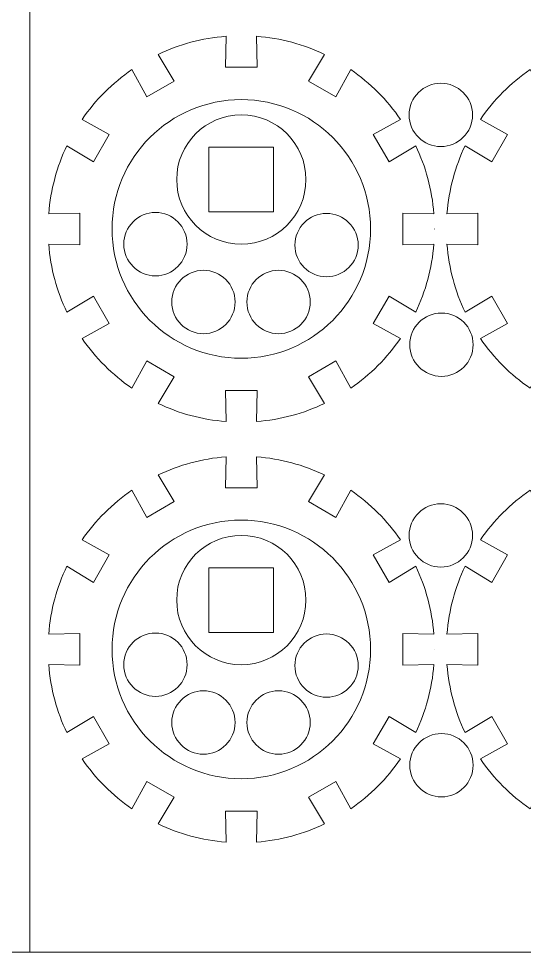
# Model space of a CAD drawing. Header units: centimetres. Extents: x -226 to -75, y 0 to 222.
# Drawn here: x -165.92 to -162.01, y 0.32 to 7.54 of the extents above; entities that cross this region are included whole.
import ezdxf

# ---------------------------------------------------------------- set-up
doc = ezdxf.new("R2010")
doc.units = ezdxf.units.CM
doc.header["$MEASUREMENT"] = 0
doc.layers.add('layer 1', color=7, linetype='Continuous')

msp = doc.modelspace()

# ---------------------------------------------------------------- linework, layer by layer
at = {"layer": 'layer 1', "color": 250, "lineweight": 20}
for points in [[(-195.83724, 0.31703), (-165.83724, 0.31703), (-165.83724, 30.31703), (-195.83724, 30.31703), (-195.83724, 0.31703)], [(-165.83724, 0.31703), (-135.83724, 0.31703), (-135.83724, 30.31703), (-165.83724, 30.31703), (-165.83724, 0.31703)]]:
    msp.add_lwpolyline(points, close=True, dxfattribs=at)
at = {"layer": 'layer 1', "color": 1, "lineweight": 9}
for points, knots in [([(-163.179, 5.18009), (-163.179, 5.18009), (-163.05648, 5.39225), (-163.05648, 5.39225), (-163.05648, 5.39225), (-163.05648, 5.39225), (-162.8506, 5.26765), (-162.8506, 5.26765), (-162.8506, 5.26765), (-162.77355, 5.42904), (-162.72494, 5.60645), (-162.71037, 5.79346), (-162.71037, 5.79346), (-162.71037, 5.79346), (-162.95033, 5.78856), (-162.95033, 5.78856), (-162.95033, 5.78856), (-162.95033, 5.78856), (-162.95033, 6.03356), (-162.95033, 6.03356), (-162.95033, 6.03356), (-162.95033, 6.03356), (-162.71033, 6.02862), (-162.71033, 6.02862), (-162.71033, 6.02862), (-162.7249, 6.21563), (-162.77351, 6.39304), (-162.85056, 6.5544), (-162.85056, 6.5544), (-162.85056, 6.5544), (-163.05651, 6.42991), (-163.05651, 6.42991), (-163.05651, 6.42991), (-163.05651, 6.42991), (-163.17903, 6.64203), (-163.17903, 6.64203), (-163.17903, 6.64203), (-163.17903, 6.64203), (-162.96846, 6.75789), (-162.96846, 6.75789), (-162.96846, 6.75789), (-163.07218, 6.90842), (-163.20267, 7.03891), (-163.3532, 7.1427), (-163.3532, 7.1427), (-163.3532, 7.1427), (-163.46916, 6.93212), (-163.46916, 6.93212), (-163.46916, 6.93212), (-163.46916, 6.93212), (-163.68132, 7.05464), (-163.68132, 7.05464), (-163.68132, 7.05464), (-163.68132, 7.05464), (-163.55668, 7.26059), (-163.55668, 7.26059), (-163.55668, 7.26059), (-163.71804, 7.33761), (-163.89549, 7.38625), (-164.08246, 7.40086), (-164.08246, 7.40086), (-164.08246, 7.40086), (-164.07759, 7.16086), (-164.07759, 7.16086), (-164.07759, 7.16086), (-164.07759, 7.16086), (-164.3226, 7.16086), (-164.3226, 7.16086), (-164.3226, 7.16086), (-164.3226, 7.16086), (-164.31766, 7.40086), (-164.31766, 7.40086), (-164.31766, 7.40086), (-164.50466, 7.38625), (-164.68208, 7.33768), (-164.84344, 7.26059), (-164.84344, 7.26059), (-164.84344, 7.26059), (-164.71891, 7.05471), (-164.71891, 7.05471), (-164.71891, 7.05471), (-164.71891, 7.05471), (-164.9311, 6.93219), (-164.9311, 6.93219), (-164.9311, 6.93219), (-164.9311, 6.93219), (-165.04692, 7.1427), (-165.04692, 7.1427), (-165.04692, 7.1427), (-165.19748, 7.03898), (-165.32801, 6.90849), (-165.43169, 6.75796), (-165.43169, 6.75796), (-165.43169, 6.75796), (-165.22126, 6.64203), (-165.22126, 6.64203), (-165.22126, 6.64203), (-165.22126, 6.64203), (-165.34371, 6.42991), (-165.34371, 6.42991), (-165.34371, 6.42991), (-165.34371, 6.42991), (-165.54959, 6.55447), (-165.54959, 6.55447), (-165.54959, 6.55447), (-165.62667, 6.39311), (-165.67532, 6.21567), (-165.68989, 6.02869), (-165.68989, 6.02869), (-165.68989, 6.02869), (-165.44997, 6.03356), (-165.44997, 6.03356), (-165.44997, 6.03356), (-165.44997, 6.03356), (-165.44993, 5.78856), (-165.44993, 5.78856), (-165.44993, 5.78856), (-165.44993, 5.78856), (-165.68989, 5.79353), (-165.68989, 5.79353), (-165.68989, 5.79353), (-165.67532, 5.60653), (-165.62671, 5.42911), (-165.54963, 5.26772), (-165.54963, 5.26772), (-165.54963, 5.26772), (-165.34378, 5.39225), (-165.34378, 5.39225), (-165.34378, 5.39225), (-165.34378, 5.39225), (-165.22126, 5.18009), (-165.22126, 5.18009), (-165.22126, 5.18009), (-165.22126, 5.18009), (-165.43173, 5.06427), (-165.43173, 5.06427), (-165.43173, 5.06427), (-165.32801, 4.9137), (-165.19748, 4.78314), (-165.04695, 4.67946), (-165.04695, 4.67946), (-165.04695, 4.67946), (-164.93114, 4.88986), (-164.93114, 4.88986), (-164.93114, 4.88986), (-164.93114, 4.88986), (-164.71894, 4.76744), (-164.71894, 4.76744), (-164.71894, 4.76744), (-164.71894, 4.76744), (-164.84347, 4.56156), (-164.84347, 4.56156), (-164.84347, 4.56156), (-164.68211, 4.48452), (-164.5047, 4.43587), (-164.31769, 4.42133), (-164.31769, 4.42133), (-164.31769, 4.42133), (-164.3226, 4.66126), (-164.3226, 4.66126), (-164.3226, 4.66126), (-164.3226, 4.66126), (-164.07759, 4.66126), (-164.07759, 4.66126), (-164.07759, 4.66126), (-164.07759, 4.66126), (-164.0825, 4.42133), (-164.0825, 4.42133), (-164.0825, 4.42133), (-163.89552, 4.43587), (-163.71811, 4.48452), (-163.55675, 4.56156), (-163.55675, 4.56156), (-163.55675, 4.56156), (-163.68128, 4.76744), (-163.68128, 4.76744), (-163.68128, 4.76744), (-163.68128, 4.76744), (-163.46912, 4.88993), (-163.46912, 4.88993), (-163.46912, 4.88993), (-163.46912, 4.88993), (-163.35323, 4.67946), (-163.35323, 4.67946), (-163.35323, 4.67946), (-163.20274, 4.78314), (-163.07221, 4.9137), (-162.96849, 5.0642), (-162.96849, 5.0642), (-162.96849, 5.0642), (-163.179, 5.18009), (-163.179, 5.18009)], [0, 0, 0, 0, 0.0204082, 0.0204082, 0.0204082, 0.0204082, 0.0408163, 0.0408163, 0.0408163, 0.0408163, 0.0612245, 0.0612245, 0.0612245, 0.0612245, 0.0816327, 0.0816327, 0.0816327, 0.0816327, 0.1020408, 0.1020408, 0.1020408, 0.1020408, 0.122449, 0.122449, 0.122449, 0.122449, 0.1428571, 0.1428571, 0.1428571, 0.1428571, 0.1632653, 0.1632653, 0.1632653, 0.1632653, 0.1836735, 0.1836735, 0.1836735, 0.1836735, 0.2040816, 0.2040816, 0.2040816, 0.2040816, 0.2244898, 0.2244898, 0.2244898, 0.2244898, 0.244898, 0.244898, 0.244898, 0.244898, 0.2653061, 0.2653061, 0.2653061, 0.2653061, 0.2857143, 0.2857143, 0.2857143, 0.2857143, 0.3061224, 0.3061224, 0.3061224, 0.3061224, 0.3265306, 0.3265306, 0.3265306, 0.3265306, 0.3469388, 0.3469388, 0.3469388, 0.3469388, 0.3673469, 0.3673469, 0.3673469, 0.3673469, 0.3877551, 0.3877551, 0.3877551, 0.3877551, 0.4081633, 0.4081633, 0.4081633, 0.4081633, 0.4285714, 0.4285714, 0.4285714, 0.4285714, 0.4489796, 0.4489796, 0.4489796, 0.4489796, 0.4693878, 0.4693878, 0.4693878, 0.4693878, 0.4897959, 0.4897959, 0.4897959, 0.4897959, 0.5102041, 0.5102041, 0.5102041, 0.5102041, 0.5306122, 0.5306122, 0.5306122, 0.5306122, 0.5510204, 0.5510204, 0.5510204, 0.5510204, 0.5714286, 0.5714286, 0.5714286, 0.5714286, 0.5918367, 0.5918367, 0.5918367, 0.5918367, 0.6122449, 0.6122449, 0.6122449, 0.6122449, 0.6326531, 0.6326531, 0.6326531, 0.6326531, 0.6530612, 0.6530612, 0.6530612, 0.6530612, 0.6734694, 0.6734694, 0.6734694, 0.6734694, 0.6938776, 0.6938776, 0.6938776, 0.6938776, 0.7142857, 0.7142857, 0.7142857, 0.7142857, 0.7346939, 0.7346939, 0.7346939, 0.7346939, 0.755102, 0.755102, 0.755102, 0.755102, 0.7755102, 0.7755102, 0.7755102, 0.7755102, 0.7959184, 0.7959184, 0.7959184, 0.7959184, 0.8163265, 0.8163265, 0.8163265, 0.8163265, 0.8367347, 0.8367347, 0.8367347, 0.8367347, 0.8571429, 0.8571429, 0.8571429, 0.8571429, 0.877551, 0.877551, 0.877551, 0.877551, 0.8979592, 0.8979592, 0.8979592, 0.8979592, 0.9183673, 0.9183673, 0.9183673, 0.9183673, 0.9387755, 0.9387755, 0.9387755, 0.9387755, 0.9591837, 0.9591837, 0.9591837, 0.9591837, 1, 1, 1, 1]), ([(-160.09825, 5.18009), (-160.09825, 5.18009), (-159.97574, 5.39225), (-159.97574, 5.39225), (-159.97574, 5.39225), (-159.97574, 5.39225), (-159.76985, 5.26765), (-159.76985, 5.26765), (-159.76985, 5.26765), (-159.69281, 5.42904), (-159.64419, 5.60645), (-159.62962, 5.79346), (-159.62962, 5.79346), (-159.62962, 5.79346), (-159.86958, 5.78856), (-159.86958, 5.78856), (-159.86958, 5.78856), (-159.86958, 5.78856), (-159.86958, 6.03356), (-159.86958, 6.03356), (-159.86958, 6.03356), (-159.86958, 6.03356), (-159.62959, 6.02862), (-159.62959, 6.02862), (-159.62959, 6.02862), (-159.64416, 6.21563), (-159.69277, 6.39304), (-159.76982, 6.5544), (-159.76982, 6.5544), (-159.76982, 6.5544), (-159.97577, 6.42991), (-159.97577, 6.42991), (-159.97577, 6.42991), (-159.97577, 6.42991), (-160.09829, 6.64203), (-160.09829, 6.64203), (-160.09829, 6.64203), (-160.09829, 6.64203), (-159.88772, 6.75789), (-159.88772, 6.75789), (-159.88772, 6.75789), (-159.99143, 6.90842), (-160.12193, 7.03891), (-160.27246, 7.1427), (-160.27246, 7.1427), (-160.27246, 7.1427), (-160.38841, 6.93212), (-160.38841, 6.93212), (-160.38841, 6.93212), (-160.38841, 6.93212), (-160.60058, 7.05464), (-160.60058, 7.05464), (-160.60058, 7.05464), (-160.60058, 7.05464), (-160.47594, 7.26059), (-160.47594, 7.26059), (-160.47594, 7.26059), (-160.6373, 7.33761), (-160.81475, 7.38625), (-161.00172, 7.40086), (-161.00172, 7.40086), (-161.00172, 7.40086), (-160.99685, 7.16086), (-160.99685, 7.16086), (-160.99685, 7.16086), (-160.99685, 7.16086), (-161.24185, 7.16086), (-161.24185, 7.16086), (-161.24185, 7.16086), (-161.24185, 7.16086), (-161.23692, 7.40086), (-161.23692, 7.40086), (-161.23692, 7.40086), (-161.42392, 7.38625), (-161.60134, 7.33768), (-161.7627, 7.26059), (-161.7627, 7.26059), (-161.7627, 7.26059), (-161.63817, 7.05471), (-161.63817, 7.05471), (-161.63817, 7.05471), (-161.63817, 7.05471), (-161.85036, 6.93219), (-161.85036, 6.93219), (-161.85036, 6.93219), (-161.85036, 6.93219), (-161.96618, 7.1427), (-161.96618, 7.1427), (-161.96618, 7.1427), (-162.11674, 7.03898), (-162.24727, 6.90849), (-162.35095, 6.75796), (-162.35095, 6.75796), (-162.35095, 6.75796), (-162.14052, 6.64203), (-162.14052, 6.64203), (-162.14052, 6.64203), (-162.14052, 6.64203), (-162.26297, 6.42991), (-162.26297, 6.42991), (-162.26297, 6.42991), (-162.26297, 6.42991), (-162.46885, 6.55447), (-162.46885, 6.55447), (-162.46885, 6.55447), (-162.54593, 6.39311), (-162.59458, 6.21567), (-162.60915, 6.02869), (-162.60915, 6.02869), (-162.60915, 6.02869), (-162.36923, 6.03356), (-162.36923, 6.03356), (-162.36923, 6.03356), (-162.36923, 6.03356), (-162.36919, 5.78856), (-162.36919, 5.78856), (-162.36919, 5.78856), (-162.36919, 5.78856), (-162.60915, 5.79353), (-162.60915, 5.79353), (-162.60915, 5.79353), (-162.59458, 5.60653), (-162.54597, 5.42911), (-162.46889, 5.26772), (-162.46889, 5.26772), (-162.46889, 5.26772), (-162.26304, 5.39225), (-162.26304, 5.39225), (-162.26304, 5.39225), (-162.26304, 5.39225), (-162.14052, 5.18009), (-162.14052, 5.18009), (-162.14052, 5.18009), (-162.14052, 5.18009), (-162.35099, 5.06427), (-162.35099, 5.06427), (-162.35099, 5.06427), (-162.24727, 4.9137), (-162.11674, 4.78314), (-161.96621, 4.67946), (-161.96621, 4.67946), (-161.96621, 4.67946), (-161.8504, 4.88986), (-161.8504, 4.88986), (-161.8504, 4.88986), (-161.8504, 4.88986), (-161.6382, 4.76744), (-161.6382, 4.76744), (-161.6382, 4.76744), (-161.6382, 4.76744), (-161.76273, 4.56156), (-161.76273, 4.56156), (-161.76273, 4.56156), (-161.60137, 4.48452), (-161.42396, 4.43587), (-161.23695, 4.42133), (-161.23695, 4.42133), (-161.23695, 4.42133), (-161.24185, 4.66126), (-161.24185, 4.66126), (-161.24185, 4.66126), (-161.24185, 4.66126), (-160.99685, 4.66126), (-160.99685, 4.66126), (-160.99685, 4.66126), (-160.99685, 4.66126), (-161.00175, 4.42133), (-161.00175, 4.42133), (-161.00175, 4.42133), (-160.81478, 4.43587), (-160.63737, 4.48452), (-160.47601, 4.56156), (-160.47601, 4.56156), (-160.47601, 4.56156), (-160.60054, 4.76744), (-160.60054, 4.76744), (-160.60054, 4.76744), (-160.60054, 4.76744), (-160.38838, 4.88993), (-160.38838, 4.88993), (-160.38838, 4.88993), (-160.38838, 4.88993), (-160.27249, 4.67946), (-160.27249, 4.67946), (-160.27249, 4.67946), (-160.122, 4.78314), (-159.99147, 4.9137), (-159.88775, 5.0642), (-159.88775, 5.0642), (-159.88775, 5.0642), (-160.09825, 5.18009), (-160.09825, 5.18009)], [0, 0, 0, 0, 0.0204082, 0.0204082, 0.0204082, 0.0204082, 0.0408163, 0.0408163, 0.0408163, 0.0408163, 0.0612245, 0.0612245, 0.0612245, 0.0612245, 0.0816327, 0.0816327, 0.0816327, 0.0816327, 0.1020408, 0.1020408, 0.1020408, 0.1020408, 0.122449, 0.122449, 0.122449, 0.122449, 0.1428571, 0.1428571, 0.1428571, 0.1428571, 0.1632653, 0.1632653, 0.1632653, 0.1632653, 0.1836735, 0.1836735, 0.1836735, 0.1836735, 0.2040816, 0.2040816, 0.2040816, 0.2040816, 0.2244898, 0.2244898, 0.2244898, 0.2244898, 0.244898, 0.244898, 0.244898, 0.244898, 0.2653061, 0.2653061, 0.2653061, 0.2653061, 0.2857143, 0.2857143, 0.2857143, 0.2857143, 0.3061224, 0.3061224, 0.3061224, 0.3061224, 0.3265306, 0.3265306, 0.3265306, 0.3265306, 0.3469388, 0.3469388, 0.3469388, 0.3469388, 0.3673469, 0.3673469, 0.3673469, 0.3673469, 0.3877551, 0.3877551, 0.3877551, 0.3877551, 0.4081633, 0.4081633, 0.4081633, 0.4081633, 0.4285714, 0.4285714, 0.4285714, 0.4285714, 0.4489796, 0.4489796, 0.4489796, 0.4489796, 0.4693878, 0.4693878, 0.4693878, 0.4693878, 0.4897959, 0.4897959, 0.4897959, 0.4897959, 0.5102041, 0.5102041, 0.5102041, 0.5102041, 0.5306122, 0.5306122, 0.5306122, 0.5306122, 0.5510204, 0.5510204, 0.5510204, 0.5510204, 0.5714286, 0.5714286, 0.5714286, 0.5714286, 0.5918367, 0.5918367, 0.5918367, 0.5918367, 0.6122449, 0.6122449, 0.6122449, 0.6122449, 0.6326531, 0.6326531, 0.6326531, 0.6326531, 0.6530612, 0.6530612, 0.6530612, 0.6530612, 0.6734694, 0.6734694, 0.6734694, 0.6734694, 0.6938776, 0.6938776, 0.6938776, 0.6938776, 0.7142857, 0.7142857, 0.7142857, 0.7142857, 0.7346939, 0.7346939, 0.7346939, 0.7346939, 0.755102, 0.755102, 0.755102, 0.755102, 0.7755102, 0.7755102, 0.7755102, 0.7755102, 0.7959184, 0.7959184, 0.7959184, 0.7959184, 0.8163265, 0.8163265, 0.8163265, 0.8163265, 0.8367347, 0.8367347, 0.8367347, 0.8367347, 0.8571429, 0.8571429, 0.8571429, 0.8571429, 0.877551, 0.877551, 0.877551, 0.877551, 0.8979592, 0.8979592, 0.8979592, 0.8979592, 0.9183673, 0.9183673, 0.9183673, 0.9183673, 0.9387755, 0.9387755, 0.9387755, 0.9387755, 0.9591837, 0.9591837, 0.9591837, 0.9591837, 1, 1, 1, 1]), ([(-162.65665, 6.54772), (-162.79173, 6.54772), (-162.90166, 6.65768), (-162.90166, 6.79273), (-162.90166, 6.79273), (-162.90166, 6.92784), (-162.79173, 7.03777), (-162.65665, 7.03777), (-162.65665, 7.03777), (-162.52157, 7.03777), (-162.41165, 6.92784), (-162.41165, 6.79273), (-162.41165, 6.79273), (-162.41165, 6.65768), (-162.52157, 6.54772), (-162.65665, 6.54772)], [0, 0, 0, 0, 0.2, 0.2, 0.2, 0.2, 0.4, 0.4, 0.4, 0.4, 0.6, 0.6, 0.6, 0.6, 1, 1, 1, 1]), ([(-164.20012, 6.91111), (-164.7524, 6.91111), (-165.20011, 6.4634), (-165.20011, 5.91112), (-165.20011, 5.91112), (-165.20011, 5.35882), (-164.7524, 4.9111), (-164.20012, 4.9111), (-164.20012, 4.9111), (-163.64781, 4.9111), (-163.2001, 5.35882), (-163.2001, 5.91112), (-163.2001, 5.91112), (-163.2001, 6.4634), (-163.64781, 6.91111), (-164.20012, 6.91111)], [0, 0, 0, 0, 0.2, 0.2, 0.2, 0.2, 0.4, 0.4, 0.4, 0.4, 0.6, 0.6, 0.6, 0.6, 1, 1, 1, 1]), ([(-164.20009, 6.79315), (-163.92397, 6.79315), (-163.70009, 6.56928), (-163.70009, 6.29312), (-163.70009, 6.29312), (-163.70009, 6.01704), (-163.92397, 5.79317), (-164.20009, 5.79317), (-164.20009, 5.79317), (-164.47624, 5.79317), (-164.70011, 6.01704), (-164.70011, 6.29312), (-164.70011, 6.29312), (-164.70011, 6.56928), (-164.47624, 6.79315), (-164.20009, 6.79315)], [0, 0, 0, 0, 0.2, 0.2, 0.2, 0.2, 0.4, 0.4, 0.4, 0.4, 0.6, 0.6, 0.6, 0.6, 1, 1, 1, 1]), ([(-164.86427, 5.54816), (-164.99935, 5.54816), (-165.10927, 5.65805), (-165.10927, 5.79317), (-165.10927, 5.79317), (-165.10927, 5.92821), (-164.99935, 6.03821), (-164.86427, 6.03821), (-164.86427, 6.03821), (-164.72919, 6.03821), (-164.61926, 5.92821), (-164.61926, 5.79317), (-164.61926, 5.79317), (-164.61926, 5.65805), (-164.72919, 5.54816), (-164.86427, 5.54816)], [0, 0, 0, 0, 0.2, 0.2, 0.2, 0.2, 0.4, 0.4, 0.4, 0.4, 0.6, 0.6, 0.6, 0.6, 1, 1, 1, 1]), ([(-163.54094, 5.54113), (-163.67602, 5.54113), (-163.78594, 5.65102), (-163.78594, 5.78606), (-163.78594, 5.78606), (-163.78594, 5.92118), (-163.67602, 6.0311), (-163.54094, 6.0311), (-163.54094, 6.0311), (-163.40586, 6.0311), (-163.29594, 5.92118), (-163.29594, 5.78606), (-163.29594, 5.78606), (-163.29594, 5.65102), (-163.40586, 5.54113), (-163.54094, 5.54113)], [0, 0, 0, 0, 0.2, 0.2, 0.2, 0.2, 0.4, 0.4, 0.4, 0.4, 0.6, 0.6, 0.6, 0.6, 1, 1, 1, 1]), ([(-162.70533, 5.91038), (-162.70533, 5.91066), (-162.70529, 5.91087), (-162.70529, 5.91108), (-162.70529, 5.91108), (-162.70529, 5.91133), (-162.70533, 5.91154), (-162.70533, 5.91175), (-162.70533, 5.91175), (-162.70533, 5.91175), (-162.70533, 5.91038), (-162.70533, 5.91038)], [0, 0, 0, 0, 0.25, 0.25, 0.25, 0.25, 0.5, 0.5, 0.5, 0.5, 1, 1, 1, 1]), ([(-164.49313, 5.10105), (-164.62824, 5.10105), (-164.73813, 5.21094), (-164.73813, 5.34606), (-164.73813, 5.34606), (-164.73813, 5.4811), (-164.62824, 5.5911), (-164.49313, 5.5911), (-164.49313, 5.5911), (-164.35805, 5.5911), (-164.24816, 5.4811), (-164.24816, 5.34606), (-164.24816, 5.34606), (-164.24816, 5.21094), (-164.35805, 5.10105), (-164.49313, 5.10105)], [0, 0, 0, 0, 0.2, 0.2, 0.2, 0.2, 0.4, 0.4, 0.4, 0.4, 0.6, 0.6, 0.6, 0.6, 1, 1, 1, 1]), ([(-163.91208, 5.10105), (-164.04719, 5.10105), (-164.15708, 5.21094), (-164.15708, 5.34606), (-164.15708, 5.34606), (-164.15708, 5.4811), (-164.04719, 5.5911), (-163.91208, 5.5911), (-163.91208, 5.5911), (-163.777, 5.5911), (-163.66711, 5.4811), (-163.66711, 5.34606), (-163.66711, 5.34606), (-163.66711, 5.21094), (-163.777, 5.10105), (-163.91208, 5.10105)], [0, 0, 0, 0, 0.2, 0.2, 0.2, 0.2, 0.4, 0.4, 0.4, 0.4, 0.6, 0.6, 0.6, 0.6, 1, 1, 1, 1]), ([(-162.65193, 4.77088), (-162.78701, 4.77088), (-162.89694, 4.88084), (-162.89694, 5.01595), (-162.89694, 5.01595), (-162.89694, 5.151), (-162.78701, 5.26092), (-162.65193, 5.26092), (-162.65193, 5.26092), (-162.51685, 5.26092), (-162.40693, 5.151), (-162.40693, 5.01595), (-162.40693, 5.01595), (-162.40693, 4.88084), (-162.51685, 4.77088), (-162.65193, 4.77088)], [0, 0, 0, 0, 0.2, 0.2, 0.2, 0.2, 0.4, 0.4, 0.4, 0.4, 0.6, 0.6, 0.6, 0.6, 1, 1, 1, 1]), ([(-163.179, 1.92826), (-163.179, 1.92826), (-163.05648, 2.14049), (-163.05648, 2.14049), (-163.05648, 2.14049), (-163.05648, 2.14049), (-162.8506, 2.01589), (-162.8506, 2.01589), (-162.8506, 2.01589), (-162.77355, 2.17729), (-162.72494, 2.35463), (-162.71037, 2.54163), (-162.71037, 2.54163), (-162.71037, 2.54163), (-162.95033, 2.5368), (-162.95033, 2.5368), (-162.95033, 2.5368), (-162.95033, 2.5368), (-162.95033, 2.78181), (-162.95033, 2.78181), (-162.95033, 2.78181), (-162.95033, 2.78181), (-162.71037, 2.77687), (-162.71037, 2.77687), (-162.71037, 2.77687), (-162.7249, 2.96384), (-162.77351, 3.14129), (-162.85056, 3.30265), (-162.85056, 3.30265), (-162.85056, 3.30265), (-163.05651, 3.17808), (-163.05651, 3.17808), (-163.05651, 3.17808), (-163.05651, 3.17808), (-163.17903, 3.39028), (-163.17903, 3.39028), (-163.17903, 3.39028), (-163.17903, 3.39028), (-162.96846, 3.50613), (-162.96846, 3.50613), (-162.96846, 3.50613), (-163.07218, 3.65666), (-163.20267, 3.78715), (-163.3532, 3.89087), (-163.3532, 3.89087), (-163.3532, 3.89087), (-163.46916, 3.68037), (-163.46916, 3.68037), (-163.46916, 3.68037), (-163.46916, 3.68037), (-163.68132, 3.80289), (-163.68132, 3.80289), (-163.68132, 3.80289), (-163.68132, 3.80289), (-163.55668, 4.00877), (-163.55668, 4.00877), (-163.55668, 4.00877), (-163.71804, 4.08585), (-163.89549, 4.1345), (-164.08246, 4.14903), (-164.08246, 4.14903), (-164.08246, 4.14903), (-164.07759, 3.90911), (-164.07759, 3.90911), (-164.07759, 3.90911), (-164.07759, 3.90911), (-164.3226, 3.90911), (-164.3226, 3.90911), (-164.3226, 3.90911), (-164.3226, 3.90911), (-164.31769, 4.14903), (-164.31769, 4.14903), (-164.31769, 4.14903), (-164.5047, 4.1345), (-164.68208, 4.08585), (-164.84344, 4.00884), (-164.84344, 4.00884), (-164.84344, 4.00884), (-164.71891, 3.80296), (-164.71891, 3.80296), (-164.71891, 3.80296), (-164.71891, 3.80296), (-164.9311, 3.68044), (-164.9311, 3.68044), (-164.9311, 3.68044), (-164.9311, 3.68044), (-165.04695, 3.89094), (-165.04695, 3.89094), (-165.04695, 3.89094), (-165.19748, 3.78722), (-165.32801, 3.65666), (-165.43169, 3.5062), (-165.43169, 3.5062), (-165.43169, 3.5062), (-165.22126, 3.39028), (-165.22126, 3.39028), (-165.22126, 3.39028), (-165.22126, 3.39028), (-165.34371, 3.17815), (-165.34371, 3.17815), (-165.34371, 3.17815), (-165.34371, 3.17815), (-165.54959, 3.30272), (-165.54959, 3.30272), (-165.54959, 3.30272), (-165.62671, 3.14136), (-165.67532, 2.96391), (-165.68989, 2.77694), (-165.68989, 2.77694), (-165.68989, 2.77694), (-165.44997, 2.78173), (-165.44997, 2.78173), (-165.44997, 2.78173), (-165.44997, 2.78173), (-165.44993, 2.5368), (-165.44993, 2.5368), (-165.44993, 2.5368), (-165.44993, 2.5368), (-165.68989, 2.5417), (-165.68989, 2.5417), (-165.68989, 2.5417), (-165.67532, 2.3547), (-165.62671, 2.17729), (-165.54963, 2.01589), (-165.54963, 2.01589), (-165.54963, 2.01589), (-165.34378, 2.14042), (-165.34378, 2.14042), (-165.34378, 2.14042), (-165.34378, 2.14042), (-165.22126, 1.92826), (-165.22126, 1.92826), (-165.22126, 1.92826), (-165.22126, 1.92826), (-165.43173, 1.81244), (-165.43173, 1.81244), (-165.43173, 1.81244), (-165.32801, 1.66188), (-165.19752, 1.53138), (-165.04695, 1.4277), (-165.04695, 1.4277), (-165.04695, 1.4277), (-164.93114, 1.6381), (-164.93114, 1.6381), (-164.93114, 1.6381), (-164.93114, 1.6381), (-164.71894, 1.51569), (-164.71894, 1.51569), (-164.71894, 1.51569), (-164.71894, 1.51569), (-164.84351, 1.3098), (-164.84351, 1.3098), (-164.84351, 1.3098), (-164.68211, 1.23269), (-164.5047, 1.18411), (-164.31769, 1.1695), (-164.31769, 1.1695), (-164.31769, 1.1695), (-164.3226, 1.4095), (-164.3226, 1.4095), (-164.3226, 1.4095), (-164.3226, 1.4095), (-164.07759, 1.4095), (-164.07759, 1.4095), (-164.07759, 1.4095), (-164.07759, 1.4095), (-164.0825, 1.1695), (-164.0825, 1.1695), (-164.0825, 1.1695), (-163.89556, 1.18411), (-163.71811, 1.23269), (-163.55675, 1.3098), (-163.55675, 1.3098), (-163.55675, 1.3098), (-163.68128, 1.51569), (-163.68128, 1.51569), (-163.68128, 1.51569), (-163.68128, 1.51569), (-163.46912, 1.63817), (-163.46912, 1.63817), (-163.46912, 1.63817), (-163.46912, 1.63817), (-163.35327, 1.4277), (-163.35327, 1.4277), (-163.35327, 1.4277), (-163.20274, 1.53138), (-163.07225, 1.66188), (-162.96853, 1.81244), (-162.96853, 1.81244), (-162.96853, 1.81244), (-163.179, 1.92826), (-163.179, 1.92826)], [0, 0, 0, 0, 0.0204082, 0.0204082, 0.0204082, 0.0204082, 0.0408163, 0.0408163, 0.0408163, 0.0408163, 0.0612245, 0.0612245, 0.0612245, 0.0612245, 0.0816327, 0.0816327, 0.0816327, 0.0816327, 0.1020408, 0.1020408, 0.1020408, 0.1020408, 0.122449, 0.122449, 0.122449, 0.122449, 0.1428571, 0.1428571, 0.1428571, 0.1428571, 0.1632653, 0.1632653, 0.1632653, 0.1632653, 0.1836735, 0.1836735, 0.1836735, 0.1836735, 0.2040816, 0.2040816, 0.2040816, 0.2040816, 0.2244898, 0.2244898, 0.2244898, 0.2244898, 0.244898, 0.244898, 0.244898, 0.244898, 0.2653061, 0.2653061, 0.2653061, 0.2653061, 0.2857143, 0.2857143, 0.2857143, 0.2857143, 0.3061224, 0.3061224, 0.3061224, 0.3061224, 0.3265306, 0.3265306, 0.3265306, 0.3265306, 0.3469388, 0.3469388, 0.3469388, 0.3469388, 0.3673469, 0.3673469, 0.3673469, 0.3673469, 0.3877551, 0.3877551, 0.3877551, 0.3877551, 0.4081633, 0.4081633, 0.4081633, 0.4081633, 0.4285714, 0.4285714, 0.4285714, 0.4285714, 0.4489796, 0.4489796, 0.4489796, 0.4489796, 0.4693878, 0.4693878, 0.4693878, 0.4693878, 0.4897959, 0.4897959, 0.4897959, 0.4897959, 0.5102041, 0.5102041, 0.5102041, 0.5102041, 0.5306122, 0.5306122, 0.5306122, 0.5306122, 0.5510204, 0.5510204, 0.5510204, 0.5510204, 0.5714286, 0.5714286, 0.5714286, 0.5714286, 0.5918367, 0.5918367, 0.5918367, 0.5918367, 0.6122449, 0.6122449, 0.6122449, 0.6122449, 0.6326531, 0.6326531, 0.6326531, 0.6326531, 0.6530612, 0.6530612, 0.6530612, 0.6530612, 0.6734694, 0.6734694, 0.6734694, 0.6734694, 0.6938776, 0.6938776, 0.6938776, 0.6938776, 0.7142857, 0.7142857, 0.7142857, 0.7142857, 0.7346939, 0.7346939, 0.7346939, 0.7346939, 0.755102, 0.755102, 0.755102, 0.755102, 0.7755102, 0.7755102, 0.7755102, 0.7755102, 0.7959184, 0.7959184, 0.7959184, 0.7959184, 0.8163265, 0.8163265, 0.8163265, 0.8163265, 0.8367347, 0.8367347, 0.8367347, 0.8367347, 0.8571429, 0.8571429, 0.8571429, 0.8571429, 0.877551, 0.877551, 0.877551, 0.877551, 0.8979592, 0.8979592, 0.8979592, 0.8979592, 0.9183673, 0.9183673, 0.9183673, 0.9183673, 0.9387755, 0.9387755, 0.9387755, 0.9387755, 0.9591837, 0.9591837, 0.9591837, 0.9591837, 1, 1, 1, 1]), ([(-160.09825, 1.92826), (-160.09825, 1.92826), (-159.97574, 2.14049), (-159.97574, 2.14049), (-159.97574, 2.14049), (-159.97574, 2.14049), (-159.76985, 2.01589), (-159.76985, 2.01589), (-159.76985, 2.01589), (-159.69281, 2.17729), (-159.64419, 2.35463), (-159.62962, 2.54163), (-159.62962, 2.54163), (-159.62962, 2.54163), (-159.86958, 2.5368), (-159.86958, 2.5368), (-159.86958, 2.5368), (-159.86958, 2.5368), (-159.86958, 2.78181), (-159.86958, 2.78181), (-159.86958, 2.78181), (-159.86958, 2.78181), (-159.62962, 2.77687), (-159.62962, 2.77687), (-159.62962, 2.77687), (-159.64416, 2.96384), (-159.69277, 3.14129), (-159.76982, 3.30265), (-159.76982, 3.30265), (-159.76982, 3.30265), (-159.97577, 3.17808), (-159.97577, 3.17808), (-159.97577, 3.17808), (-159.97577, 3.17808), (-160.09829, 3.39028), (-160.09829, 3.39028), (-160.09829, 3.39028), (-160.09829, 3.39028), (-159.88772, 3.50613), (-159.88772, 3.50613), (-159.88772, 3.50613), (-159.99143, 3.65666), (-160.12193, 3.78715), (-160.27246, 3.89087), (-160.27246, 3.89087), (-160.27246, 3.89087), (-160.38841, 3.68037), (-160.38841, 3.68037), (-160.38841, 3.68037), (-160.38841, 3.68037), (-160.60058, 3.80289), (-160.60058, 3.80289), (-160.60058, 3.80289), (-160.60058, 3.80289), (-160.47594, 4.00877), (-160.47594, 4.00877), (-160.47594, 4.00877), (-160.6373, 4.08585), (-160.81475, 4.1345), (-161.00172, 4.14903), (-161.00172, 4.14903), (-161.00172, 4.14903), (-160.99685, 3.90911), (-160.99685, 3.90911), (-160.99685, 3.90911), (-160.99685, 3.90911), (-161.24185, 3.90911), (-161.24185, 3.90911), (-161.24185, 3.90911), (-161.24185, 3.90911), (-161.23695, 4.14903), (-161.23695, 4.14903), (-161.23695, 4.14903), (-161.42396, 4.1345), (-161.60134, 4.08585), (-161.7627, 4.00884), (-161.7627, 4.00884), (-161.7627, 4.00884), (-161.63817, 3.80296), (-161.63817, 3.80296), (-161.63817, 3.80296), (-161.63817, 3.80296), (-161.85036, 3.68044), (-161.85036, 3.68044), (-161.85036, 3.68044), (-161.85036, 3.68044), (-161.96621, 3.89094), (-161.96621, 3.89094), (-161.96621, 3.89094), (-162.11674, 3.78722), (-162.24727, 3.65666), (-162.35095, 3.5062), (-162.35095, 3.5062), (-162.35095, 3.5062), (-162.14052, 3.39028), (-162.14052, 3.39028), (-162.14052, 3.39028), (-162.14052, 3.39028), (-162.26297, 3.17815), (-162.26297, 3.17815), (-162.26297, 3.17815), (-162.26297, 3.17815), (-162.46885, 3.30272), (-162.46885, 3.30272), (-162.46885, 3.30272), (-162.54597, 3.14136), (-162.59458, 2.96391), (-162.60915, 2.77694), (-162.60915, 2.77694), (-162.60915, 2.77694), (-162.36923, 2.78173), (-162.36923, 2.78173), (-162.36923, 2.78173), (-162.36923, 2.78173), (-162.36919, 2.5368), (-162.36919, 2.5368), (-162.36919, 2.5368), (-162.36919, 2.5368), (-162.60915, 2.5417), (-162.60915, 2.5417), (-162.60915, 2.5417), (-162.59458, 2.3547), (-162.54597, 2.17729), (-162.46889, 2.01589), (-162.46889, 2.01589), (-162.46889, 2.01589), (-162.26304, 2.14042), (-162.26304, 2.14042), (-162.26304, 2.14042), (-162.26304, 2.14042), (-162.14052, 1.92826), (-162.14052, 1.92826), (-162.14052, 1.92826), (-162.14052, 1.92826), (-162.35099, 1.81244), (-162.35099, 1.81244), (-162.35099, 1.81244), (-162.24727, 1.66188), (-162.11678, 1.53138), (-161.96621, 1.4277), (-161.96621, 1.4277), (-161.96621, 1.4277), (-161.8504, 1.6381), (-161.8504, 1.6381), (-161.8504, 1.6381), (-161.8504, 1.6381), (-161.6382, 1.51569), (-161.6382, 1.51569), (-161.6382, 1.51569), (-161.6382, 1.51569), (-161.76277, 1.3098), (-161.76277, 1.3098), (-161.76277, 1.3098), (-161.60137, 1.23269), (-161.42396, 1.18411), (-161.23695, 1.1695), (-161.23695, 1.1695), (-161.23695, 1.1695), (-161.24185, 1.4095), (-161.24185, 1.4095), (-161.24185, 1.4095), (-161.24185, 1.4095), (-160.99685, 1.4095), (-160.99685, 1.4095), (-160.99685, 1.4095), (-160.99685, 1.4095), (-161.00175, 1.1695), (-161.00175, 1.1695), (-161.00175, 1.1695), (-160.81482, 1.18411), (-160.63737, 1.23269), (-160.47601, 1.3098), (-160.47601, 1.3098), (-160.47601, 1.3098), (-160.60054, 1.51569), (-160.60054, 1.51569), (-160.60054, 1.51569), (-160.60054, 1.51569), (-160.38838, 1.63817), (-160.38838, 1.63817), (-160.38838, 1.63817), (-160.38838, 1.63817), (-160.27253, 1.4277), (-160.27253, 1.4277), (-160.27253, 1.4277), (-160.122, 1.53138), (-159.9915, 1.66188), (-159.88779, 1.81244), (-159.88779, 1.81244), (-159.88779, 1.81244), (-160.09825, 1.92826), (-160.09825, 1.92826)], [0, 0, 0, 0, 0.0204082, 0.0204082, 0.0204082, 0.0204082, 0.0408163, 0.0408163, 0.0408163, 0.0408163, 0.0612245, 0.0612245, 0.0612245, 0.0612245, 0.0816327, 0.0816327, 0.0816327, 0.0816327, 0.1020408, 0.1020408, 0.1020408, 0.1020408, 0.122449, 0.122449, 0.122449, 0.122449, 0.1428571, 0.1428571, 0.1428571, 0.1428571, 0.1632653, 0.1632653, 0.1632653, 0.1632653, 0.1836735, 0.1836735, 0.1836735, 0.1836735, 0.2040816, 0.2040816, 0.2040816, 0.2040816, 0.2244898, 0.2244898, 0.2244898, 0.2244898, 0.244898, 0.244898, 0.244898, 0.244898, 0.2653061, 0.2653061, 0.2653061, 0.2653061, 0.2857143, 0.2857143, 0.2857143, 0.2857143, 0.3061224, 0.3061224, 0.3061224, 0.3061224, 0.3265306, 0.3265306, 0.3265306, 0.3265306, 0.3469388, 0.3469388, 0.3469388, 0.3469388, 0.3673469, 0.3673469, 0.3673469, 0.3673469, 0.3877551, 0.3877551, 0.3877551, 0.3877551, 0.4081633, 0.4081633, 0.4081633, 0.4081633, 0.4285714, 0.4285714, 0.4285714, 0.4285714, 0.4489796, 0.4489796, 0.4489796, 0.4489796, 0.4693878, 0.4693878, 0.4693878, 0.4693878, 0.4897959, 0.4897959, 0.4897959, 0.4897959, 0.5102041, 0.5102041, 0.5102041, 0.5102041, 0.5306122, 0.5306122, 0.5306122, 0.5306122, 0.5510204, 0.5510204, 0.5510204, 0.5510204, 0.5714286, 0.5714286, 0.5714286, 0.5714286, 0.5918367, 0.5918367, 0.5918367, 0.5918367, 0.6122449, 0.6122449, 0.6122449, 0.6122449, 0.6326531, 0.6326531, 0.6326531, 0.6326531, 0.6530612, 0.6530612, 0.6530612, 0.6530612, 0.6734694, 0.6734694, 0.6734694, 0.6734694, 0.6938776, 0.6938776, 0.6938776, 0.6938776, 0.7142857, 0.7142857, 0.7142857, 0.7142857, 0.7346939, 0.7346939, 0.7346939, 0.7346939, 0.755102, 0.755102, 0.755102, 0.755102, 0.7755102, 0.7755102, 0.7755102, 0.7755102, 0.7959184, 0.7959184, 0.7959184, 0.7959184, 0.8163265, 0.8163265, 0.8163265, 0.8163265, 0.8367347, 0.8367347, 0.8367347, 0.8367347, 0.8571429, 0.8571429, 0.8571429, 0.8571429, 0.877551, 0.877551, 0.877551, 0.877551, 0.8979592, 0.8979592, 0.8979592, 0.8979592, 0.9183673, 0.9183673, 0.9183673, 0.9183673, 0.9387755, 0.9387755, 0.9387755, 0.9387755, 0.9591837, 0.9591837, 0.9591837, 0.9591837, 1, 1, 1, 1]), ([(-162.65665, 3.29596), (-162.79173, 3.29596), (-162.90166, 3.40585), (-162.90166, 3.54097), (-162.90166, 3.54097), (-162.90166, 3.67601), (-162.79173, 3.78601), (-162.65665, 3.78601), (-162.65665, 3.78601), (-162.52157, 3.78601), (-162.41168, 3.67601), (-162.41168, 3.54097), (-162.41168, 3.54097), (-162.41168, 3.40585), (-162.52157, 3.29596), (-162.65665, 3.29596)], [0, 0, 0, 0, 0.2, 0.2, 0.2, 0.2, 0.4, 0.4, 0.4, 0.4, 0.6, 0.6, 0.6, 0.6, 1, 1, 1, 1]), ([(-164.20012, 3.65928), (-164.7524, 3.65928), (-165.20014, 3.21157), (-165.20014, 2.6593), (-165.20014, 2.6593), (-165.20014, 2.10706), (-164.7524, 1.65935), (-164.20012, 1.65935), (-164.20012, 1.65935), (-163.64785, 1.65935), (-163.2001, 2.10706), (-163.2001, 2.6593), (-163.2001, 2.6593), (-163.2001, 3.21157), (-163.64785, 3.65928), (-164.20012, 3.65928)], [0, 0, 0, 0, 0.2, 0.2, 0.2, 0.2, 0.4, 0.4, 0.4, 0.4, 0.6, 0.6, 0.6, 0.6, 1, 1, 1, 1]), ([(-164.20009, 3.54139), (-163.92397, 3.54139), (-163.70009, 3.31752), (-163.70009, 3.04136), (-163.70009, 3.04136), (-163.70009, 2.76521), (-163.92397, 2.54134), (-164.20009, 2.54134), (-164.20009, 2.54134), (-164.47624, 2.54134), (-164.70011, 2.76521), (-164.70011, 3.04136), (-164.70011, 3.04136), (-164.70011, 3.31752), (-164.47624, 3.54139), (-164.20009, 3.54139)], [0, 0, 0, 0, 0.2, 0.2, 0.2, 0.2, 0.4, 0.4, 0.4, 0.4, 0.6, 0.6, 0.6, 0.6, 1, 1, 1, 1]), ([(-164.86427, 2.2964), (-164.99935, 2.2964), (-165.10927, 2.40629), (-165.10927, 2.54134), (-165.10927, 2.54134), (-165.10927, 2.67645), (-164.99935, 2.78638), (-164.86427, 2.78638), (-164.86427, 2.78638), (-164.72919, 2.78638), (-164.6193, 2.67645), (-164.6193, 2.54134), (-164.6193, 2.54134), (-164.6193, 2.40629), (-164.72919, 2.2964), (-164.86427, 2.2964)], [0, 0, 0, 0, 0.2, 0.2, 0.2, 0.2, 0.4, 0.4, 0.4, 0.4, 0.6, 0.6, 0.6, 0.6, 1, 1, 1, 1]), ([(-163.54094, 2.28931), (-163.67602, 2.28931), (-163.78594, 2.3992), (-163.78594, 2.53431), (-163.78594, 2.53431), (-163.78594, 2.66935), (-163.67602, 2.77928), (-163.54094, 2.77928), (-163.54094, 2.77928), (-163.40586, 2.77928), (-163.29597, 2.66935), (-163.29597, 2.53431), (-163.29597, 2.53431), (-163.29597, 2.3992), (-163.40586, 2.28931), (-163.54094, 2.28931)], [0, 0, 0, 0, 0.2, 0.2, 0.2, 0.2, 0.4, 0.4, 0.4, 0.4, 0.6, 0.6, 0.6, 0.6, 1, 1, 1, 1]), ([(-162.70533, 2.65862), (-162.70533, 2.65862), (-162.70533, 2.65933), (-162.70533, 2.65933), (-162.70533, 2.65933), (-162.70533, 2.65933), (-162.70533, 2.66), (-162.70533, 2.66), (-162.70533, 2.66), (-162.70533, 2.66), (-162.70533, 2.65862), (-162.70533, 2.65862)], [0, 0, 0, 0, 0.25, 0.25, 0.25, 0.25, 0.5, 0.5, 0.5, 0.5, 1, 1, 1, 1]), ([(-164.49313, 1.8493), (-164.62824, 1.8493), (-164.73813, 1.95919), (-164.73813, 2.09423), (-164.73813, 2.09423), (-164.73813, 2.22935), (-164.62824, 2.33927), (-164.49313, 2.33927), (-164.49313, 2.33927), (-164.35809, 2.33927), (-164.24816, 2.22935), (-164.24816, 2.09423), (-164.24816, 2.09423), (-164.24816, 1.95919), (-164.35809, 1.8493), (-164.49313, 1.8493)], [0, 0, 0, 0, 0.2, 0.2, 0.2, 0.2, 0.4, 0.4, 0.4, 0.4, 0.6, 0.6, 0.6, 0.6, 1, 1, 1, 1]), ([(-163.91208, 1.8493), (-164.04719, 1.8493), (-164.15708, 1.95919), (-164.15708, 2.09423), (-164.15708, 2.09423), (-164.15708, 2.22935), (-164.04719, 2.33927), (-163.91208, 2.33927), (-163.91208, 2.33927), (-163.77704, 2.33927), (-163.66711, 2.22935), (-163.66711, 2.09423), (-163.66711, 2.09423), (-163.66711, 1.95919), (-163.77704, 1.8493), (-163.91208, 1.8493)], [0, 0, 0, 0, 0.2, 0.2, 0.2, 0.2, 0.4, 0.4, 0.4, 0.4, 0.6, 0.6, 0.6, 0.6, 1, 1, 1, 1]), ([(-162.65193, 1.51912), (-162.78705, 1.51912), (-162.89694, 1.62901), (-162.89694, 1.76413), (-162.89694, 1.76413), (-162.89694, 1.89924), (-162.78705, 2.00917), (-162.65193, 2.00917), (-162.65193, 2.00917), (-162.51685, 2.00917), (-162.40693, 1.89924), (-162.40693, 1.76413), (-162.40693, 1.76413), (-162.40693, 1.62901), (-162.51685, 1.51912), (-162.65193, 1.51912)], [0, 0, 0, 0, 0.2, 0.2, 0.2, 0.2, 0.4, 0.4, 0.4, 0.4, 0.6, 0.6, 0.6, 0.6, 1, 1, 1, 1])]:
    msp.add_open_spline(points, degree=3, knots=knots, dxfattribs=at)
for points in [[(-164.4501, 6.54317), (-164.4501, 6.54317), (-164.4501, 6.04314), (-164.4501, 6.04314)], [(-163.95008, 6.54317), (-163.95008, 6.54317), (-164.4501, 6.54317), (-164.4501, 6.54317)], [(-163.95008, 6.04315), (-163.95008, 6.04315), (-163.95008, 6.54318), (-163.95008, 6.54318)], [(-164.4501, 6.04315), (-164.4501, 6.04315), (-163.95007, 6.04315), (-163.95007, 6.04315)], [(-164.4501, 3.29135), (-164.4501, 3.29135), (-164.4501, 2.79139), (-164.4501, 2.79139)], [(-163.95011, 3.29135), (-163.95011, 3.29135), (-164.4501, 3.29135), (-164.4501, 3.29135)], [(-163.95011, 2.79139), (-163.95011, 2.79139), (-163.95011, 3.29135), (-163.95011, 3.29135)], [(-164.4501, 2.79139), (-164.4501, 2.79139), (-163.9501, 2.79139), (-163.9501, 2.79139)]]:
    msp.add_open_spline(points, degree=3, dxfattribs=at)

doc.saveas('drawing.dxf')
